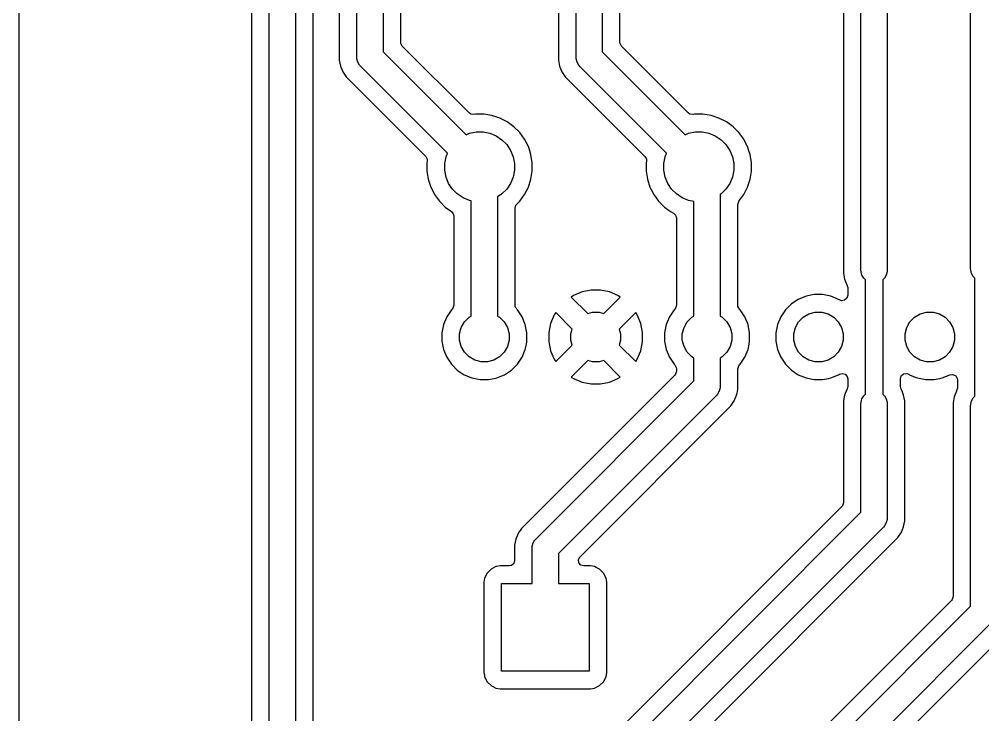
# Model space of a CAD drawing. Header units: millimetres. Extents: x 130.5 to 169.5, y -130 to -71.
# Drawn here: x 130.5 to 152.48, y -104.49 to -88.63 of the extents above; entities that cross this region are included whole.
import ezdxf

# ---------------------------------------------------------------- set-up
doc = ezdxf.new("R2010")
doc.units = ezdxf.units.MM
doc.layers.add('B.Cu', color=153, linetype='CONTINUOUS', true_color=0x4d7fc4)

msp = doc.modelspace()

# ---------------------------------------------------------------- linework, layer by layer
at = {"layer": 'B.Cu', "linetype": 'CONTINUOUS'}
for p, q in [((142.7995, -76.931007), (142.7995, -89.431006)), ((143.2, -89.5), (143.2, -77)), ((143.8, -77.124264), (143.8, -89.375736)), ((149.7, -94.353948), (149.7, -82.624264)), ((150.3, -82.5), (150.3, -94.353948)), ((152.2, -94.313948), (152.2, -82.624264)), ((149.2995, -82.841518), (149.2995, -94.422941)), ((130.5005, -118.468475), (130.5005, -84.568996)), ((137.7995, -85.931007), (137.7995, -89.431006)), ((138.2, -89.5), (138.2, -86)), ((138.8, -86.124264), (138.8, -89.375736)), ((136.8, -87), (136.8, -112.375736)), ((137.2005, -89.568996), (137.2005, -86.931004)), ((139.2005, -89.158481), (139.2005, -86.897682)), ((144.2005, -89.158481), (144.2005, -86.897682)), ((136.2, -112.5), (136.2, -87.124264)), ((135.7995, -87.341519), (135.7995, -112.431006)), ((139.203334, -89.184839), (139.2005, -89.158481)), ((139.236819, -89.246162), (139.203334, -89.184839)), ((144.203334, -89.184839), (144.2005, -89.158481)), ((144.236819, -89.246162), (144.203334, -89.184839)), ((137.7995, -89.431006), (137.7995, -89.568994)), ((138.8, -89.375736), (140.690654, -91.26639)), ((140.761254, -90.770597), (139.236819, -89.246162)), ((142.7995, -89.431006), (142.7995, -89.568994)), ((143.8, -89.375736), (145.690654, -91.26639)), ((145.761254, -90.770597), (144.236819, -89.246162)), ((137.2005, -112.158481), (137.2005, -89.568996)), ((137.7995, -89.568996), (137.799499, -89.568996)), ((137.799499, -89.568996), (137.826418, -89.704322)), ((137.7995, -89.568994), (137.7995, -89.568996)), ((138.202567, -89.539158), (138.2, -89.5)), ((138.222836, -89.614805), (138.202567, -89.539158)), ((138.261994, -89.682628), (138.222836, -89.614805)), ((142.7995, -89.568996), (142.799499, -89.568996)), ((142.799499, -89.568996), (142.826418, -89.704322)), ((142.7995, -89.568994), (142.7995, -89.568996)), ((143.202567, -89.539158), (143.2, -89.5)), ((143.222836, -89.614805), (143.202567, -89.539158)), ((143.261994, -89.682628), (143.222836, -89.614805)), ((137.826418, -89.704322), (137.826421, -89.704332)), ((137.826421, -89.704332), (137.879222, -89.831807)), ((137.879222, -89.831807), (137.955887, -89.946545)), ((138.287868, -89.712132), (138.261994, -89.682628)), ((140.26639, -91.690654), (138.287868, -89.712132)), ((142.826418, -89.704322), (142.826421, -89.704332)), ((142.826421, -89.704332), (142.879222, -89.831807)), ((142.879222, -89.831807), (142.955887, -89.946545)), ((143.287868, -89.712132), (143.261994, -89.682628)), ((145.26639, -91.690654), (143.287868, -89.712132)), ((137.955887, -89.946545), (137.955888, -89.946546)), ((137.955888, -89.946546), (139.770597, -91.761254)), ((142.955887, -89.946545), (142.955888, -89.946546)), ((142.955888, -89.946546), (144.770597, -91.761254)), ((140.79904, -90.796435), (140.761254, -90.770597)), ((140.868333, -90.805389), (140.79904, -90.796435)), ((140.905514, -90.7995), (140.868333, -90.805389)), ((140.905519, -90.7995), (140.905514, -90.7995)), ((141.094481, -90.7995), (140.905519, -90.7995)), ((141.094486, -90.7995), (141.094481, -90.7995)), ((141.281118, -90.829059), (141.094486, -90.7995)), ((141.460836, -90.887454), (141.281118, -90.829059)), ((141.628932, -90.973104), (141.460836, -90.887454)), ((141.629199, -90.97324), (141.628932, -90.973104)), ((141.782073, -91.08431), (141.629199, -90.97324)), ((145.79904, -90.796435), (145.761254, -90.770597)), ((145.868333, -90.805389), (145.79904, -90.796435)), ((145.905514, -90.7995), (145.868333, -90.805389)), ((145.905519, -90.7995), (145.905514, -90.7995)), ((146.094481, -90.7995), (145.905519, -90.7995)), ((146.094486, -90.7995), (146.094481, -90.7995)), ((146.281118, -90.829059), (146.094486, -90.7995)), ((146.460836, -90.887454), (146.281118, -90.829059)), ((146.628932, -90.973104), (146.460836, -90.887454)), ((146.629199, -90.97324), (146.628932, -90.973104)), ((146.782073, -91.08431), (146.629199, -90.97324)), ((141.91569, -91.217927), (141.782073, -91.08431)), ((146.91569, -91.217927), (146.782073, -91.08431)), ((140.690654, -91.26639), (140.767772, -91.234448)), ((140.767772, -91.234448), (140.921586, -91.203852)), ((140.921586, -91.203852), (141.078414, -91.203852)), ((141.078414, -91.203852), (141.232228, -91.234448)), ((141.232228, -91.234448), (141.377117, -91.294463)), ((141.377117, -91.294463), (141.507515, -91.381592)), ((141.507515, -91.381592), (141.618408, -91.492485)), ((142.02676, -91.370801), (141.91569, -91.217927)), ((142.06729, -91.450347), (142.02676, -91.370801)), ((145.690654, -91.26639), (145.767772, -91.234448)), ((145.767772, -91.234448), (145.921586, -91.203852)), ((145.921586, -91.203852), (146.078414, -91.203852)), ((146.078414, -91.203852), (146.232228, -91.234448)), ((146.232228, -91.234448), (146.377117, -91.294463)), ((146.377117, -91.294463), (146.507515, -91.381592)), ((146.507515, -91.381592), (146.618408, -91.492485)), ((147.02676, -91.370801), (146.91569, -91.217927)), ((147.06729, -91.450347), (147.02676, -91.370801)), ((141.618408, -91.492485), (141.705537, -91.622883)), ((141.705537, -91.622883), (141.765552, -91.767772)), ((142.112545, -91.539163), (142.06729, -91.450347)), ((142.112545, -91.539165), (142.112545, -91.539163)), ((142.112547, -91.539168), (142.112545, -91.539165)), ((142.143846, -91.635497), (142.112547, -91.539168)), ((142.17094, -91.718881), (142.143846, -91.635497)), ((146.618408, -91.492485), (146.705537, -91.622883)), ((146.705537, -91.622883), (146.765552, -91.767772)), ((147.112545, -91.539163), (147.06729, -91.450347)), ((147.112545, -91.539165), (147.112545, -91.539163)), ((147.112547, -91.539168), (147.112545, -91.539165)), ((147.143846, -91.635497), (147.112547, -91.539168)), ((147.17094, -91.718881), (147.143846, -91.635497)), ((139.770597, -91.761254), (139.804082, -91.822577)), ((139.804082, -91.822577), (139.805389, -91.868333)), ((140.203852, -91.921586), (140.234448, -91.767772)), ((140.234448, -91.767772), (140.26639, -91.690654)), ((141.765552, -91.767772), (141.796148, -91.921586)), ((142.2005, -91.905513), (142.17094, -91.718881)), ((144.770597, -91.761254), (144.804082, -91.822577)), ((144.804082, -91.822577), (144.805389, -91.868333)), ((145.203852, -91.921586), (145.234448, -91.767772)), ((145.234448, -91.767772), (145.26639, -91.690654)), ((146.765552, -91.767772), (146.796148, -91.921586)), ((147.2005, -91.905513), (147.17094, -91.718881)), ((139.805389, -91.868333), (139.7995, -91.905513)), ((139.7995, -91.905513), (139.7995, -92.094486)), ((140.203852, -92.078414), (140.203852, -91.921586)), ((140.234448, -92.232228), (140.203852, -92.078414)), ((141.796148, -92.078414), (141.765552, -92.232228)), ((141.796148, -91.921586), (141.796148, -92.078414)), ((142.2005, -92.094486), (142.2005, -91.905513)), ((144.805389, -91.868333), (144.7995, -91.905513)), ((144.7995, -91.905513), (144.7995, -92.094486)), ((145.203852, -92.078414), (145.203852, -91.921586)), ((145.234448, -92.232228), (145.203852, -92.078414)), ((146.796148, -92.078414), (146.765552, -92.232228)), ((146.796148, -91.921586), (146.796148, -92.078414)), ((147.2005, -92.094486), (147.2005, -91.905513)), ((139.7995, -92.094486), (139.829059, -92.281118)), ((139.829059, -92.281118), (139.887454, -92.460836)), ((140.294463, -92.377117), (140.234448, -92.232228)), ((141.765552, -92.232228), (141.705537, -92.377117)), ((142.112547, -92.460832), (142.17094, -92.281118)), ((142.17094, -92.281118), (142.2005, -92.094486)), ((144.7995, -92.094486), (144.829059, -92.281118)), ((144.829059, -92.281118), (144.887454, -92.460836)), ((145.294463, -92.377117), (145.234448, -92.232228)), ((146.765552, -92.232228), (146.705537, -92.377117)), ((147.112547, -92.460832), (147.17094, -92.281118)), ((147.17094, -92.281118), (147.2005, -92.094486)), ((139.887454, -92.460836), (139.91668, -92.518194)), ((139.91668, -92.518194), (139.97324, -92.629199)), ((140.381592, -92.507515), (140.294463, -92.377117)), ((140.492485, -92.618408), (140.381592, -92.507515)), ((141.618408, -92.507515), (141.507515, -92.618408)), ((141.705537, -92.377117), (141.618408, -92.507515)), ((142.02676, -92.629199), (142.112547, -92.460832)), ((144.887454, -92.460836), (144.91668, -92.518194)), ((144.91668, -92.518194), (144.97324, -92.629199)), ((145.381592, -92.507515), (145.294463, -92.377117)), ((145.492485, -92.618408), (145.381592, -92.507515)), ((146.618408, -92.507515), (146.507515, -92.618408)), ((146.705537, -92.377117), (146.618408, -92.507515)), ((147.02676, -92.629199), (147.112547, -92.460832)), ((139.97324, -92.629199), (140.08431, -92.782073)), ((140.622883, -92.705537), (140.492485, -92.618408)), ((140.767772, -92.765552), (140.622883, -92.705537)), ((141.507515, -92.618408), (141.41, -92.683565)), ((141.41, -92.683565), (141.41, -95.400656)), ((141.91569, -92.782073), (142.02676, -92.629199)), ((144.97324, -92.629199), (145.08431, -92.782073)), ((145.622883, -92.705537), (145.492485, -92.618408)), ((145.767772, -92.765552), (145.622883, -92.705537)), ((146.507515, -92.618408), (146.49, -92.630111)), ((146.49, -92.630111), (146.49, -95.400656)), ((146.91569, -92.782073), (147.02676, -92.629199)), ((140.08431, -92.782073), (140.217927, -92.91569)), ((140.217927, -92.91569), (140.21793, -92.915692)), ((140.21793, -92.915692), (140.358385, -93.017739)), ((140.81, -92.773951), (140.767772, -92.765552)), ((140.81, -95.400656), (140.81, -92.773951)), ((141.8105, -92.938625), (141.830185, -92.871586)), ((141.8105, -95.156642), (141.8105, -92.938625)), ((141.830185, -92.871586), (141.846819, -92.850944)), ((141.846819, -92.850944), (141.91569, -92.782073)), ((145.08431, -92.782073), (145.217927, -92.91569)), ((145.217927, -92.91569), (145.304229, -92.978393)), ((145.89, -92.789865), (145.767772, -92.765552)), ((145.89, -95.400656), (145.89, -92.789865)), ((146.8905, -92.857033), (146.910185, -92.789994)), ((146.8905, -95.156642), (146.8905, -92.857033)), ((146.910185, -92.789994), (146.914182, -92.784147)), ((146.914182, -92.784147), (146.915685, -92.782077)), ((146.915685, -92.782077), (146.91569, -92.782073)), ((140.358385, -93.017739), (140.401051, -93.073069)), ((140.401051, -93.073069), (140.4095, -93.118057)), ((140.4095, -93.118057), (140.4095, -95.156642)), ((145.304229, -92.978393), (145.370796, -93.026757)), ((145.370796, -93.026757), (145.370798, -93.026758)), ((145.370798, -93.026758), (145.370801, -93.02676)), ((145.370801, -93.02676), (145.421795, -93.052742)), ((145.421795, -93.052742), (145.47259, -93.100714)), ((145.47259, -93.100714), (145.4895, -93.163226)), ((145.4895, -93.163226), (145.4895, -95.156642)), ((149.2995, -94.422943), (149.299499, -94.422943)), ((149.299499, -94.422943), (149.326418, -94.55827)), ((149.2995, -94.422941), (149.2995, -94.422943)), ((149.702567, -94.393106), (149.7, -94.353948)), ((149.722836, -94.468753), (149.702567, -94.393106)), ((149.761994, -94.536576), (149.722836, -94.468753)), ((150.277164, -94.468753), (150.238006, -94.536576)), ((150.297433, -94.393106), (150.277164, -94.468753)), ((150.3, -94.353948), (150.297433, -94.393106)), ((152.202567, -94.353106), (152.2, -94.313948)), ((152.222836, -94.428753), (152.202567, -94.353106)), ((152.261994, -94.496576), (152.222836, -94.428753)), ((152.3, -94.534582), (152.261994, -94.496576)), ((149.326418, -94.55827), (149.326421, -94.55828)), ((149.326421, -94.55828), (149.379222, -94.685754)), ((149.379222, -94.685754), (149.382094, -94.691126)), ((149.382094, -94.691126), (149.380792, -94.691822)), ((149.380792, -94.691822), (149.39948, -94.751502)), ((149.8, -94.574582), (149.761994, -94.536576)), ((149.8, -97.185418), (149.8, -94.574582)), ((150.238006, -94.536576), (150.2, -94.574582)), ((150.2, -94.574582), (150.2, -97.185418)), ((152.3, -97.225418), (152.3, -94.534582)), ((143.143156, -94.931784), (143.090513, -94.966958)), ((143.143168, -94.931777), (143.143156, -94.931784)), ((143.337892, -94.85112), (143.143168, -94.931777)), ((143.337898, -94.851118), (143.337892, -94.85112)), ((143.544612, -94.81), (143.337898, -94.851118)), ((143.755388, -94.81), (143.544612, -94.81)), ((143.962101, -94.851118), (143.755388, -94.81)), ((143.962107, -94.85112), (143.962101, -94.851118)), ((144.156833, -94.931778), (143.962107, -94.85112)), ((144.209485, -94.966958), (144.156833, -94.931778)), ((148.634412, -94.9095), (148.446921, -94.946794)), ((148.634414, -94.9095), (148.634412, -94.9095)), ((148.825586, -94.9095), (148.634414, -94.9095)), ((148.825588, -94.9095), (148.825586, -94.9095)), ((149.013078, -94.946794), (148.825588, -94.9095)), ((149.3995, -94.928147), (149.379815, -94.995186)), ((149.39948, -94.751502), (149.3995, -94.753717)), ((149.3995, -94.753717), (149.3995, -94.928147)), ((140.4095, -95.156642), (140.389815, -95.223681)), ((141.813334, -95.183), (141.8105, -95.156642)), ((143.090513, -94.966958), (143.090512, -94.966959)), ((143.090512, -94.966959), (143.467417, -95.343863)), ((143.832581, -95.343863), (144.209485, -94.966959)), ((144.209485, -94.966959), (144.209485, -94.966958)), ((145.4895, -95.156642), (145.469815, -95.223681)), ((146.893334, -95.183), (146.8905, -95.156642)), ((148.111339, -95.126164), (147.976164, -95.261339)), ((148.270299, -95.019951), (148.111339, -95.126164)), ((148.446911, -94.946797), (148.270299, -95.019951)), ((148.446921, -94.946794), (148.446911, -94.946797)), ((149.013088, -94.946797), (149.013078, -94.946794)), ((149.189702, -95.019952), (149.013088, -94.946797)), ((149.189704, -95.019953), (149.189702, -95.019952)), ((149.206611, -95.03125), (149.189704, -95.019953)), ((149.257853, -95.050885), (149.206611, -95.03125)), ((149.327011, -95.040941), (149.257853, -95.050885)), ((149.379815, -94.995186), (149.327011, -95.040941)), ((140.356164, -95.261339), (140.249951, -95.420299)), ((140.356165, -95.261338), (140.356164, -95.261339)), ((140.373181, -95.244323), (140.356165, -95.261338)), ((140.389815, -95.223681), (140.373181, -95.244323)), ((141.814631, -95.185376), (141.813334, -95.183)), ((141.815523, -95.191577), (141.814631, -95.185376)), ((141.832115, -95.217395), (141.815523, -95.191577)), ((141.846819, -95.244323), (141.832115, -95.217395)), ((141.863835, -95.261339), (141.846819, -95.244323)), ((141.970048, -95.420299), (141.863835, -95.261339)), ((142.701777, -95.373168), (142.62112, -95.567892)), ((142.701784, -95.373156), (142.701777, -95.373168)), ((142.736958, -95.320513), (142.701784, -95.373156)), ((142.736959, -95.320512), (142.736958, -95.320513)), ((143.113864, -95.697417), (142.736959, -95.320512)), ((143.467417, -95.343863), (143.5756, -95.314876)), ((143.5756, -95.314876), (143.7244, -95.314876)), ((143.7244, -95.314876), (143.832581, -95.343863)), ((144.563039, -95.320513), (144.186135, -95.697416)), ((144.59822, -95.373164), (144.563039, -95.320513)), ((144.598222, -95.373167), (144.59822, -95.373164)), ((144.678879, -95.567892), (144.598222, -95.373167)), ((145.436164, -95.261339), (145.329951, -95.420299)), ((145.436165, -95.261338), (145.436164, -95.261339)), ((145.453181, -95.244323), (145.436165, -95.261338)), ((145.469815, -95.223681), (145.453181, -95.244323)), ((146.926819, -95.244323), (146.893334, -95.183)), ((146.943835, -95.261339), (146.926819, -95.244323)), ((147.050048, -95.420299), (146.943835, -95.261339)), ((147.976164, -95.261339), (147.869951, -95.420299)), ((148.383006, -95.427789), (148.51187, -95.353389)), ((148.51187, -95.353389), (148.6556, -95.314876)), ((148.6556, -95.314876), (148.8044, -95.314876)), ((148.8044, -95.314876), (148.94813, -95.353389)), ((148.94813, -95.353389), (149.076994, -95.427789)), ((150.923006, -95.427789), (151.05187, -95.353389)), ((151.05187, -95.353389), (151.1956, -95.314876)), ((151.1956, -95.314876), (151.3444, -95.314876)), ((151.3444, -95.314876), (151.48813, -95.353389)), ((151.48813, -95.353389), (151.616994, -95.427789)), ((140.176794, -95.596921), (140.1395, -95.784411)), ((140.176797, -95.596911), (140.176794, -95.596921)), ((140.249951, -95.420299), (140.176797, -95.596911)), ((140.583389, -95.66187), (140.657789, -95.533006)), ((140.657789, -95.533006), (140.763006, -95.427789)), ((140.763006, -95.427789), (140.81, -95.400656)), ((141.41, -95.400656), (141.456994, -95.427789)), ((141.456994, -95.427789), (141.562211, -95.533006)), ((141.562211, -95.533006), (141.636611, -95.66187)), ((142.043202, -95.596911), (141.970048, -95.420299)), ((142.043204, -95.596916), (142.043202, -95.596911)), ((142.043204, -95.59692), (142.043204, -95.596916)), ((142.043205, -95.596921), (142.043204, -95.59692)), ((142.0805, -95.784411), (142.043205, -95.596921)), ((142.621118, -95.567898), (142.58, -95.774611)), ((142.62112, -95.567892), (142.621118, -95.567898)), ((144.678881, -95.567898), (144.678879, -95.567892)), ((144.72, -95.774611), (144.678881, -95.567898)), ((145.256794, -95.596921), (145.2195, -95.784411)), ((145.256797, -95.596911), (145.256794, -95.596921)), ((145.329951, -95.420299), (145.256797, -95.596911)), ((145.663389, -95.66187), (145.737789, -95.533006)), ((145.737789, -95.533006), (145.843006, -95.427789)), ((145.843006, -95.427789), (145.89, -95.400656)), ((146.49, -95.400656), (146.536994, -95.427789)), ((146.536994, -95.427789), (146.642211, -95.533006)), ((146.642211, -95.533006), (146.716611, -95.66187)), ((147.123202, -95.596911), (147.050048, -95.420299)), ((147.123204, -95.596916), (147.123202, -95.596911)), ((147.123204, -95.59692), (147.123204, -95.596916)), ((147.123205, -95.596921), (147.123204, -95.59692)), ((147.1605, -95.784411), (147.123205, -95.596921)), ((147.796794, -95.596921), (147.7595, -95.784411)), ((147.796797, -95.596911), (147.796794, -95.596921)), ((147.869951, -95.420299), (147.796797, -95.596911)), ((148.203389, -95.66187), (148.277789, -95.533006)), ((148.277789, -95.533006), (148.383006, -95.427789)), ((149.076994, -95.427789), (149.182211, -95.533006)), ((149.182211, -95.533006), (149.256611, -95.66187)), ((150.743389, -95.66187), (150.817789, -95.533006)), ((150.817789, -95.533006), (150.923006, -95.427789)), ((151.616994, -95.427789), (151.722211, -95.533006)), ((151.722211, -95.533006), (151.796611, -95.66187)), ((140.1395, -95.784411), (140.1395, -95.784414)), ((140.1395, -95.784414), (140.1395, -95.975586)), ((140.544876, -95.8056), (140.583389, -95.66187)), ((140.544876, -95.9544), (140.544876, -95.8056)), ((141.636611, -95.66187), (141.675124, -95.8056)), ((141.675124, -95.8056), (141.675124, -95.9544)), ((142.0805, -95.975588), (142.0805, -95.784411)), ((142.58, -95.774611), (142.58, -95.985388)), ((143.084876, -95.8056), (143.113864, -95.697417)), ((143.084876, -95.9544), (143.084876, -95.8056)), ((144.186135, -95.697416), (144.215124, -95.8056)), ((144.215124, -95.8056), (144.215124, -95.9544)), ((144.72, -95.985388), (144.72, -95.774611)), ((145.2195, -95.784411), (145.2195, -95.784414)), ((145.2195, -95.784414), (145.2195, -95.975586)), ((145.624876, -95.8056), (145.663389, -95.66187)), ((145.624876, -95.9544), (145.624876, -95.8056)), ((146.716611, -95.66187), (146.755124, -95.8056)), ((146.755124, -95.8056), (146.755124, -95.9544)), ((147.1605, -95.975588), (147.1605, -95.784411)), ((147.7595, -95.784411), (147.7595, -95.784414)), ((147.7595, -95.784414), (147.7595, -95.975586)), ((148.164876, -95.8056), (148.203389, -95.66187)), ((148.164876, -95.9544), (148.164876, -95.8056)), ((149.256611, -95.66187), (149.295124, -95.8056)), ((149.295124, -95.8056), (149.295124, -95.9544)), ((150.704876, -95.8056), (150.743389, -95.66187)), ((150.704876, -95.9544), (150.704876, -95.8056)), ((151.796611, -95.66187), (151.835124, -95.8056)), ((151.835124, -95.8056), (151.835124, -95.9544)), ((140.1395, -95.975588), (140.139499, -95.975588)), ((140.139499, -95.975588), (140.176794, -96.163078)), ((140.1395, -95.975586), (140.1395, -95.975588)), ((140.583389, -96.09813), (140.544876, -95.9544)), ((141.675124, -95.9544), (141.636611, -96.09813)), ((142.067267, -96.042114), (142.078551, -95.985388)), ((142.078551, -95.985388), (142.0805, -95.975588)), ((142.58, -95.985388), (142.579999, -95.985388)), ((142.579999, -95.985388), (142.621118, -96.192101)), ((143.113863, -96.062581), (143.084876, -95.9544)), ((144.215124, -95.9544), (144.186136, -96.062582)), ((144.678881, -96.192101), (144.72, -95.985388)), ((145.2195, -95.975588), (145.219499, -95.975588)), ((145.219499, -95.975588), (145.256794, -96.163078)), ((145.2195, -95.975586), (145.2195, -95.975588)), ((145.663389, -96.09813), (145.624876, -95.9544)), ((146.755124, -95.9544), (146.716611, -96.09813)), ((147.147267, -96.042114), (147.1605, -95.975588)), ((147.7595, -95.975588), (147.759499, -95.975588)), ((147.759499, -95.975588), (147.796794, -96.163078)), ((147.7595, -95.975586), (147.7595, -95.975588)), ((148.203389, -96.09813), (148.164876, -95.9544)), ((149.295124, -95.9544), (149.256611, -96.09813)), ((150.743389, -96.09813), (150.704876, -95.9544)), ((151.835124, -95.9544), (151.796611, -96.09813)), ((140.176794, -96.163078), (140.176797, -96.163088)), ((140.176797, -96.163088), (140.249951, -96.3397)), ((140.657789, -96.226994), (140.583389, -96.09813)), ((140.763006, -96.332211), (140.657789, -96.226994)), ((141.562211, -96.226994), (141.456994, -96.332211)), ((141.636611, -96.09813), (141.562211, -96.226994)), ((141.970046, -96.339704), (142.043204, -96.163084)), ((142.043204, -96.163084), (142.067267, -96.042114)), ((142.621118, -96.192101), (142.62112, -96.192107)), ((142.62112, -96.192107), (142.701778, -96.386833)), ((142.736959, -96.439485), (143.113863, -96.062581)), ((144.186136, -96.062582), (144.563039, -96.439485)), ((144.598223, -96.38683), (144.678879, -96.192107)), ((144.678879, -96.192107), (144.678881, -96.192101)), ((145.256794, -96.163078), (145.256797, -96.163088)), ((145.256797, -96.163088), (145.329951, -96.3397)), ((145.737789, -96.226994), (145.663389, -96.09813)), ((145.843006, -96.332211), (145.737789, -96.226994)), ((146.642211, -96.226994), (146.536994, -96.332211)), ((146.716611, -96.09813), (146.642211, -96.226994)), ((147.050046, -96.339704), (147.123204, -96.163084)), ((147.123204, -96.163084), (147.147267, -96.042114)), ((147.796794, -96.163078), (147.796797, -96.163088)), ((147.796797, -96.163088), (147.869951, -96.3397)), ((148.277789, -96.226994), (148.203389, -96.09813)), ((148.383006, -96.332211), (148.277789, -96.226994)), ((149.182211, -96.226994), (149.076994, -96.332211)), ((149.256611, -96.09813), (149.182211, -96.226994)), ((150.817789, -96.226994), (150.743389, -96.09813)), ((150.923006, -96.332211), (150.817789, -96.226994)), ((151.722211, -96.226994), (151.616994, -96.332211)), ((151.796611, -96.09813), (151.722211, -96.226994)), ((140.249951, -96.3397), (140.356164, -96.49866)), ((140.89187, -96.406611), (140.763006, -96.332211)), ((141.0356, -96.445124), (140.89187, -96.406611)), ((141.1844, -96.445124), (141.0356, -96.445124)), ((141.32813, -96.406611), (141.1844, -96.445124)), ((141.456994, -96.332211), (141.32813, -96.406611)), ((141.863837, -96.498658), (141.970046, -96.339704)), ((142.701778, -96.386833), (142.736959, -96.439485)), ((143.467416, -96.416135), (143.090513, -96.793039)), ((143.5756, -96.445124), (143.467416, -96.416135)), ((143.7244, -96.445124), (143.5756, -96.445124)), ((143.832582, -96.416136), (143.7244, -96.445124)), ((144.209485, -96.793039), (143.832582, -96.416136)), ((144.563039, -96.439485), (144.598223, -96.38683)), ((145.329951, -96.3397), (145.436164, -96.49866)), ((145.89, -96.359343), (145.843006, -96.332211)), ((145.89, -96.875736), (145.89, -96.359343)), ((146.536994, -96.332211), (146.49, -96.359343)), ((146.49, -96.359343), (146.49, -97)), ((146.943837, -96.498658), (147.050046, -96.339704)), ((147.869951, -96.3397), (147.976164, -96.49866)), ((148.51187, -96.406611), (148.383006, -96.332211)), ((148.6556, -96.445124), (148.51187, -96.406611)), ((148.8044, -96.445124), (148.6556, -96.445124)), ((148.94813, -96.406611), (148.8044, -96.445124)), ((149.076994, -96.332211), (148.94813, -96.406611)), ((151.05187, -96.406611), (150.923006, -96.332211)), ((151.1956, -96.445124), (151.05187, -96.406611)), ((151.3444, -96.445124), (151.1956, -96.445124)), ((151.48813, -96.406611), (151.3444, -96.445124)), ((151.616994, -96.332211), (151.48813, -96.406611)), ((140.356164, -96.49866), (140.491339, -96.633835)), ((140.491339, -96.633835), (140.650299, -96.740048)), ((141.569704, -96.740046), (141.728658, -96.633837)), ((141.728658, -96.633837), (141.863837, -96.498658)), ((145.436164, -96.49866), (145.453179, -96.515674)), ((145.453179, -96.515674), (145.486666, -96.576996)), ((145.4895, -96.65848), (145.469815, -96.725519)), ((145.486666, -96.576996), (145.4895, -96.603357)), ((145.4895, -96.603357), (145.4895, -96.65848)), ((146.8905, -96.603357), (146.910185, -96.536318)), ((146.8905, -97.068996), (146.8905, -96.603357)), ((146.910185, -96.536318), (146.926821, -96.515674)), ((146.926821, -96.515674), (146.943835, -96.49866)), ((146.943835, -96.49866), (146.943837, -96.498658)), ((147.976164, -96.49866), (148.111339, -96.633835)), ((148.111339, -96.633835), (148.270299, -96.740048)), ((140.650299, -96.740048), (140.826911, -96.813202)), ((140.826911, -96.813202), (140.826916, -96.813204)), ((140.826916, -96.813204), (140.82692, -96.813204)), ((140.82692, -96.813204), (140.826921, -96.813205)), ((140.826921, -96.813205), (141.014411, -96.8505)), ((141.014411, -96.8505), (141.014414, -96.8505)), ((141.014414, -96.8505), (141.205588, -96.8505)), ((141.205588, -96.8505), (141.335657, -96.824627)), ((141.335657, -96.824627), (141.393084, -96.813204)), ((141.393084, -96.813204), (141.510575, -96.764538)), ((141.510575, -96.764538), (141.5697, -96.740048)), ((141.5697, -96.740048), (141.569701, -96.740047)), ((141.569701, -96.740047), (141.569704, -96.740046)), ((145.453181, -96.746161), (141.955888, -100.243453)), ((142.287868, -100.477868), (145.89, -96.875736)), ((143.090513, -96.793039), (143.143164, -96.82822)), ((143.143164, -96.82822), (143.143167, -96.828222)), ((143.143167, -96.828222), (143.337892, -96.908879)), ((143.337892, -96.908879), (143.337898, -96.908881)), ((143.337898, -96.908881), (143.544611, -96.95)), ((143.755388, -96.95), (143.962101, -96.908881)), ((143.962101, -96.908881), (143.962107, -96.908879)), ((143.962107, -96.908879), (144.15683, -96.828223)), ((144.15683, -96.828223), (144.209485, -96.793039)), ((145.469815, -96.725519), (145.453181, -96.746161)), ((148.270299, -96.740048), (148.446911, -96.813202)), ((148.446911, -96.813202), (148.446916, -96.813204)), ((148.446916, -96.813204), (148.44692, -96.813204)), ((148.44692, -96.813204), (148.446921, -96.813205)), ((148.446921, -96.813205), (148.634411, -96.8505)), ((148.634411, -96.8505), (148.634414, -96.8505)), ((148.634414, -96.8505), (148.825588, -96.8505)), ((148.825588, -96.8505), (148.955657, -96.824627)), ((148.955657, -96.824627), (149.013084, -96.813204)), ((149.013084, -96.813204), (149.188048, -96.740732)), ((149.188048, -96.740732), (149.189702, -96.740047)), ((149.189702, -96.740047), (149.189702, -96.740046)), ((149.189702, -96.740046), (149.189704, -96.740046)), ((149.189704, -96.740046), (149.206608, -96.72875)), ((149.206608, -96.72875), (149.273285, -96.707872)), ((149.273285, -96.707872), (149.340665, -96.726356)), ((149.340665, -96.726356), (149.387356, -96.778334)), ((149.387356, -96.778334), (149.3995, -96.831852)), ((149.3995, -96.831852), (149.3995, -97.006282)), ((150.6005, -96.831852), (150.620185, -96.764813)), ((150.6005, -97.006282), (150.6005, -96.831852)), ((150.620185, -96.764813), (150.672989, -96.719058)), ((150.672989, -96.719058), (150.742147, -96.709114)), ((150.742147, -96.709114), (150.793392, -96.728751)), ((150.793392, -96.728751), (150.810297, -96.740047)), ((150.810297, -96.740047), (150.938233, -96.793039)), ((150.938233, -96.793039), (150.986916, -96.813204)), ((150.986916, -96.813204), (150.98692, -96.813204)), ((150.98692, -96.813204), (150.986921, -96.813205)), ((150.986921, -96.813205), (151.174411, -96.8505)), ((151.174411, -96.8505), (151.174414, -96.8505)), ((151.174414, -96.8505), (151.365588, -96.8505)), ((151.365588, -96.8505), (151.495657, -96.824627)), ((151.495657, -96.824627), (151.553084, -96.813204)), ((151.553084, -96.813204), (151.728048, -96.740731)), ((151.728048, -96.740731), (151.797517, -96.733263)), ((151.797517, -96.733263), (151.859996, -96.764538)), ((151.859996, -96.764538), (151.895648, -96.824627)), ((151.895648, -96.824627), (151.8995, -96.855293)), ((151.8995, -96.855293), (151.8995, -97.046282)), ((143.544611, -96.95), (143.755388, -96.95)), ((146.467164, -97.114805), (146.428006, -97.182628)), ((146.487433, -97.039158), (146.467164, -97.114805)), ((146.49, -97), (146.487433, -97.039158)), ((146.872389, -97.16004), (146.8905, -97.068996)), ((149.379223, -97.074242), (149.326421, -97.201719)), ((149.379278, -97.074139), (149.379223, -97.074242)), ((149.379815, -97.073321), (149.379278, -97.074139)), ((149.379935, -97.072911), (149.379815, -97.073321)), ((149.382095, -97.068871), (149.379935, -97.072911)), ((149.3995, -97.006282), (149.381253, -97.068421)), ((149.381253, -97.068421), (149.382095, -97.068871)), ((150.60052, -97.00849), (150.6005, -97.006282)), ((150.619205, -97.068175), (150.60052, -97.00849)), ((150.617905, -97.068871), (150.619205, -97.068175)), ((150.620776, -97.074242), (150.617905, -97.068871)), ((150.637344, -97.114242), (150.620776, -97.074242)), ((150.67358, -97.201724), (150.637344, -97.114242)), ((151.879223, -97.114242), (151.826421, -97.241719)), ((151.879278, -97.114139), (151.879223, -97.114242)), ((151.879815, -97.113321), (151.879278, -97.114139)), ((151.879935, -97.112911), (151.879815, -97.113321)), ((151.882095, -97.108871), (151.879935, -97.112911)), ((151.8995, -97.046282), (151.881253, -97.108421)), ((151.881253, -97.108421), (151.882095, -97.108871)), ((146.402132, -97.212132), (142.8, -100.814264)), ((146.428006, -97.182628), (146.402132, -97.212132)), ((146.734114, -97.446543), (146.810775, -97.331811)), ((146.810775, -97.331811), (146.86358, -97.204328)), ((146.86358, -97.204328), (146.872389, -97.16004)), ((149.326418, -97.201729), (149.2995, -97.337056)), ((149.2995, -97.337056), (149.2995, -99.65848)), ((149.326421, -97.201719), (149.326418, -97.201729)), ((149.702567, -97.366894), (149.722836, -97.291247)), ((149.722836, -97.291247), (149.761994, -97.223424)), ((149.761994, -97.223424), (149.8, -97.185418)), ((150.2, -97.185418), (150.238006, -97.223424)), ((150.238006, -97.223424), (150.277164, -97.291247)), ((150.277164, -97.291247), (150.297433, -97.366894)), ((150.67358, -97.201728), (150.67358, -97.201724)), ((150.673581, -97.201729), (150.67358, -97.201728)), ((150.7005, -97.337056), (150.673581, -97.201729)), ((150.7005, -97.337059), (150.7005, -97.337056)), ((150.7005, -99.931006), (150.7005, -97.337059)), ((151.826418, -97.241729), (151.7995, -97.377056)), ((151.826421, -97.241719), (151.826418, -97.241729)), ((152.202567, -97.406894), (152.222836, -97.331247)), ((152.222836, -97.331247), (152.261994, -97.263424)), ((152.261994, -97.263424), (152.3, -97.225418)), ((143.292838, -100.887819), (146.734112, -97.446545)), ((146.734112, -97.446545), (146.734114, -97.446543)), ((149.7, -97.406052), (149.702567, -97.366894)), ((149.7, -99.875736), (149.7, -97.406052)), ((150.297433, -97.366894), (150.3, -97.406052)), ((150.3, -97.406052), (150.3, -100)), ((151.7995, -97.377056), (151.7995, -101.79848)), ((152.2, -97.446052), (152.202567, -97.406894)), ((152.2, -102.015736), (152.2, -97.446052)), ((149.263181, -99.746161), (140.565888, -108.443453)), ((149.279815, -99.725519), (149.263181, -99.746161)), ((149.2995, -99.65848), (149.279815, -99.725519)), ((140.897868, -108.677868), (149.7, -99.875736)), ((150.7005, -100.068994), (150.7005, -99.931006)), ((150.212132, -100.212132), (141.41, -109.014264)), ((150.238006, -100.182628), (150.212132, -100.212132)), ((150.277164, -100.114805), (150.238006, -100.182628)), ((150.297433, -100.039158), (150.277164, -100.114805)), ((150.3, -100), (150.297433, -100.039158)), ((150.620775, -100.331811), (150.67358, -100.204328)), ((150.67358, -100.204328), (150.7005, -100.068994)), ((141.879222, -100.358194), (141.826421, -100.485667)), ((141.879225, -100.358189), (141.879222, -100.358194)), ((141.89685, -100.331811), (141.879225, -100.358189)), ((141.926302, -100.287732), (141.89685, -100.331811)), ((141.955887, -100.243454), (141.926302, -100.287732)), ((141.955888, -100.243453), (141.955887, -100.243454)), ((150.544114, -100.446543), (150.620775, -100.331811)), ((141.826418, -100.485677), (141.7995, -100.621004)), ((141.7995, -100.621004), (141.7995, -100.9755)), ((141.826421, -100.485667), (141.826418, -100.485677)), ((141.846819, -109.143838), (150.544112, -100.446545)), ((142.2, -100.69), (142.202567, -100.650842)), ((142.202567, -100.650842), (142.222836, -100.575195)), ((142.222836, -100.575195), (142.261994, -100.507372)), ((142.261994, -100.507372), (142.287868, -100.477868)), ((150.544112, -100.446545), (150.544114, -100.446543)), ((142.2, -101.5), (142.2, -100.69)), ((142.8, -100.814264), (142.8, -101.5)), ((141.727011, -101.088294), (141.675501, -101.0995)), ((141.779815, -101.042539), (141.727011, -101.088294)), ((141.7995, -100.9755), (141.779815, -101.042539)), ((143.257781, -100.957853), (143.286806, -100.894297)), ((143.267725, -101.027011), (143.257781, -100.957853)), ((143.31348, -101.079815), (143.267725, -101.027011)), ((143.286806, -100.894297), (143.292838, -100.887819)), ((143.380519, -101.0995), (143.31348, -101.079815)), ((141.171951, -101.261657), (141.114352, -101.374698)), ((141.171954, -101.261652), (141.171951, -101.261657)), ((141.261652, -101.171954), (141.171954, -101.261652)), ((141.261657, -101.171951), (141.261652, -101.171954)), ((141.261658, -101.17195), (141.261657, -101.171951)), ((141.374696, -101.114354), (141.261658, -101.17195)), ((141.387519, -101.112323), (141.374696, -101.114354)), ((141.468482, -101.0995), (141.387519, -101.112323)), ((141.675501, -101.0995), (141.468482, -101.0995)), ((143.531519, -101.0995), (143.380519, -101.0995)), ((143.531524, -101.0995), (143.531519, -101.0995)), ((143.625301, -101.114352), (143.531524, -101.0995)), ((143.661517, -101.132805), (143.625301, -101.114352)), ((143.738342, -101.17195), (143.661517, -101.132805)), ((143.738344, -101.171952), (143.738342, -101.17195)), ((143.738347, -101.171954), (143.738344, -101.171952)), ((143.828045, -101.261652), (143.738347, -101.171954)), ((143.828046, -101.261654), (143.828045, -101.261652)), ((143.82805, -101.261658), (143.828046, -101.261654)), ((143.885646, -101.374696), (143.82805, -101.261658)), ((141.114352, -101.374698), (141.0995, -101.468475)), ((141.0995, -101.468475), (141.0995, -103.531517)), ((141.5, -103.5), (141.5, -101.5)), ((141.5, -101.5), (142.2, -101.5)), ((142.8, -101.5), (143.5, -101.5)), ((143.5, -101.5), (143.5, -103.5)), ((143.900499, -101.468482), (143.885646, -101.374696)), ((143.9005, -103.531519), (143.900499, -101.468482)), ((151.763181, -101.886161), (145.645888, -108.003453)), ((151.779815, -101.865519), (151.763181, -101.886161)), ((151.7995, -101.79848), (151.779815, -101.865519)), ((145.977868, -108.237868), (152.2, -102.015736)), ((152.712132, -102.352132), (146.49, -108.574264)), ((146.926819, -108.703838), (153.044112, -102.586545)), ((143.5, -103.5), (141.5, -103.5)), ((141.0995, -103.531517), (141.110292, -103.599657)), ((141.110292, -103.599657), (141.114354, -103.625304)), ((141.114354, -103.625304), (141.17195, -103.738342)), ((143.82805, -103.738342), (143.885646, -103.625304)), ((143.885646, -103.625302), (143.885647, -103.625301)), ((143.885646, -103.625304), (143.885646, -103.625302)), ((143.885647, -103.625301), (143.900499, -103.531524)), ((143.900499, -103.531524), (143.9005, -103.531519)), ((141.17195, -103.738342), (141.171952, -103.738344)), ((141.171952, -103.738344), (141.171954, -103.738347)), ((141.171954, -103.738347), (141.261652, -103.828045)), ((141.261652, -103.828045), (141.261654, -103.828046)), ((141.261654, -103.828046), (141.261658, -103.82805)), ((141.261658, -103.82805), (141.374694, -103.885645)), ((141.374694, -103.885645), (141.374698, -103.885647)), ((141.374698, -103.885647), (141.468475, -103.900499)), ((141.468475, -103.900499), (141.468481, -103.9005)), ((141.468481, -103.9005), (143.531518, -103.900499)), ((143.531518, -103.900499), (143.625304, -103.885646)), ((143.625304, -103.885646), (143.738342, -103.82805)), ((143.738342, -103.82805), (143.82805, -103.738342))]:
    msp.add_line(p, q, dxfattribs=at)

doc.saveas('drawing.dxf')
